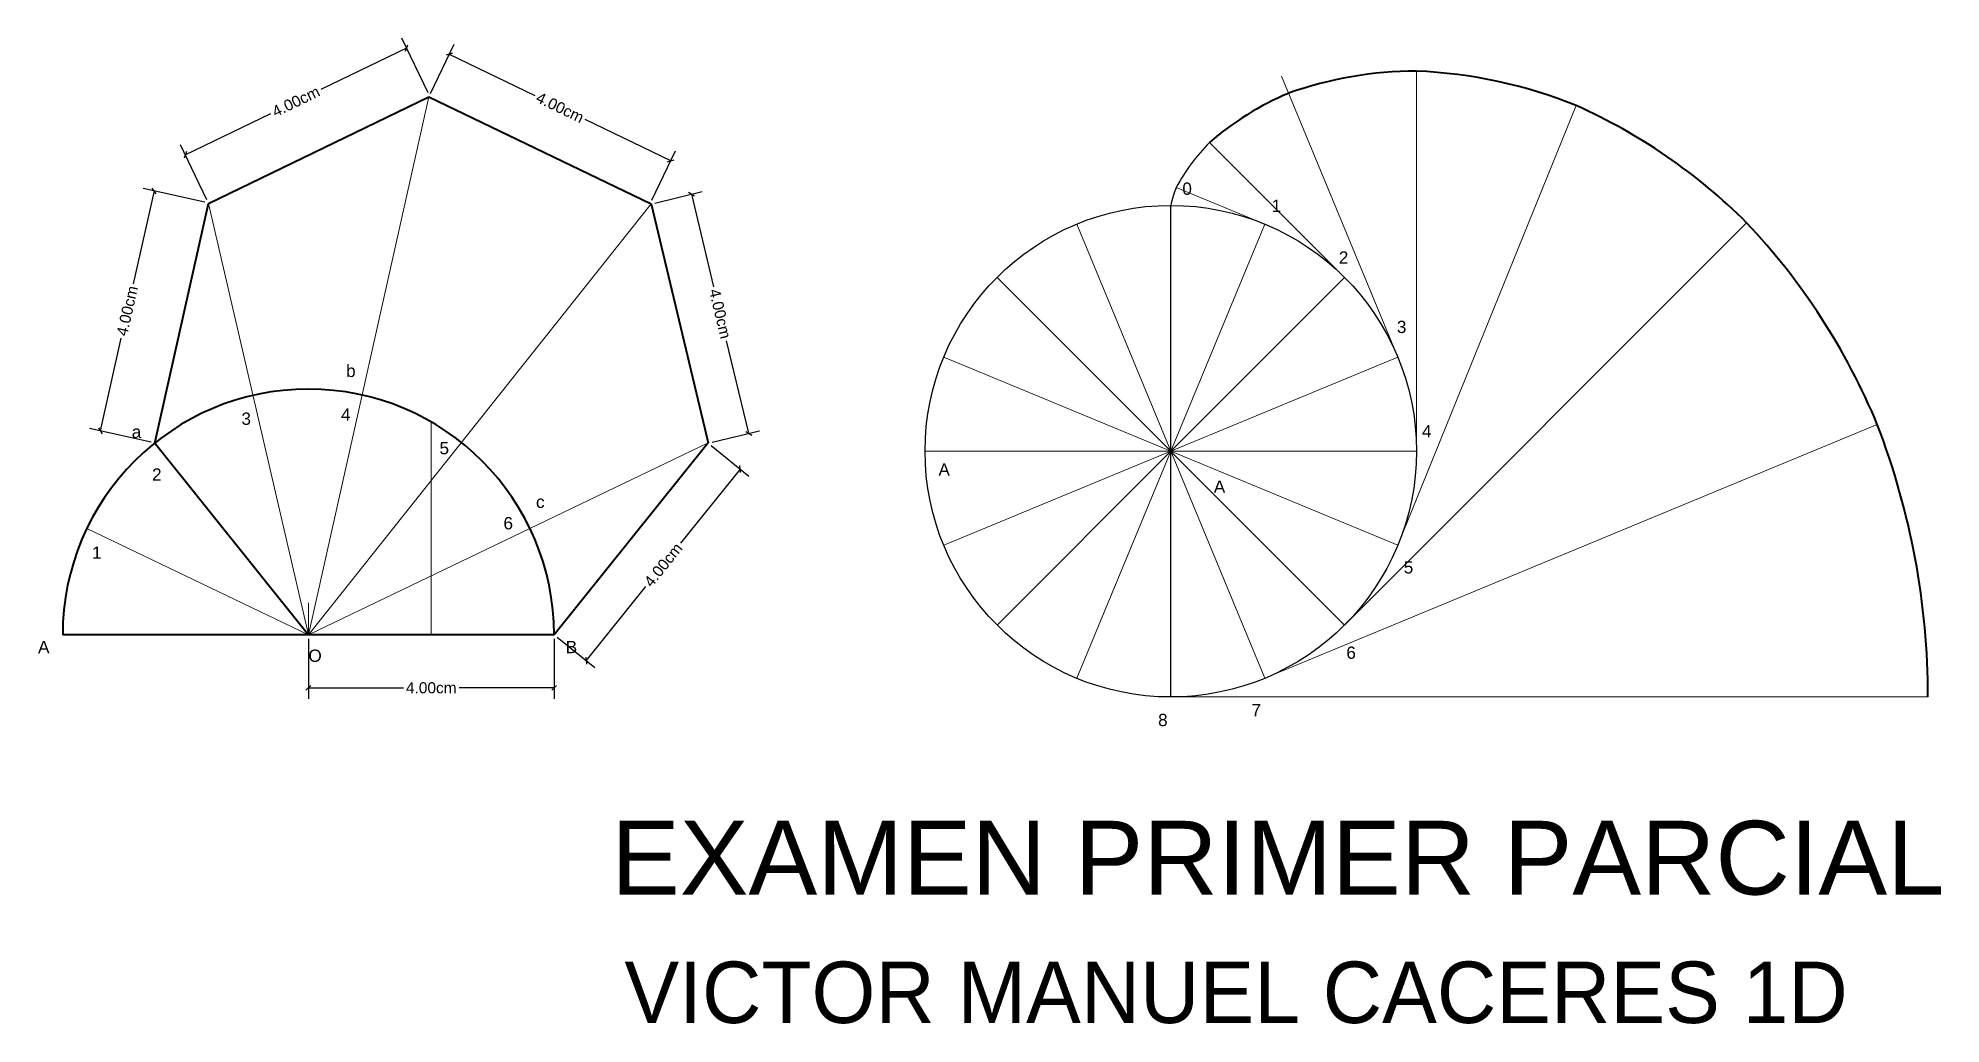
# Model space of a CAD drawing. Header units: centimetres. Extents: x 634.4 to 665.4, y -334.1 to -318.
import ezdxf

# ---------------------------------------------------------------- set-up
doc = ezdxf.new("R2010")
doc.units = ezdxf.units.CM
doc.header["$LTSCALE"] = 0.508
doc.linetypes.add('STYLE_05', pattern=[0.20828, 0.069425, -0.138855])
doc.layers.add('COTAS', color=50, linetype='Continuous', lineweight=5)
doc.layers.get('0').off()
doc.layers.get('0').freeze()
doc.styles.get("Standard").update_dxf_attribs({"font": 'arial.ttf'})
doc.dimstyles.get("Standard").update_dxf_attribs({"dimtxt": 0.18, "dimasz": 0.08, "dimexe": 0.18, "dimexo": 0.0625, "dimgap": 0.05, "dimtad": 0, "dimzin": 0, "dimdsep": 46, "dimtxsty": 'Standard', "dimblk": 'OBLIQUE', "dimcen": 0.04, "dimadec": 0, "dimazin": 0, "dimtfac": 1, "dimtofl": 0, "dimtmove": 2, "dimatfit": 0, "dimfxl": 1, "dimtolj": 1, "dimtzin": 0, "dimarcsym": 1})

# ---------------------------------------------------------------- blocks, each defined once
blk = doc.blocks.new('_Oblique')
at = {"color": 0, "linetype": 'ByBlock', "lineweight": -2}
blk.add_line((-0.5, -0.5), (0.5, 0.5), dxfattribs=at)
blk = doc.blocks.new('*D10')
at = {"layer": 'COTAS', "color": 0, "linetype": 'Continuous', "lineweight": -2, "transparency": 16777216}
for p, q in [((644.442, -320.733), (645.215, -320.547)), ((645.04, -320.589), (645.401, -322.094)), ((645.973, -324.479), (645.612, -322.974)), ((645.376, -324.622), (646.148, -324.437))]:
    blk.add_line(p, q, dxfattribs=at)
at = {"layer": 'COTAS', "color": 0, "linetype": 'Continuous', "lineweight": -2, "transparency": 16777216, "xscale": 0.08, "yscale": 0.08, "zscale": 0.08}
for p, rotation in [((645.04, -320.589), 103.4982546387155), ((645.973, -324.479), 283.4982546387155)]:
    blk.add_blockref('_Oblique', p, dxfattribs=dict(at, rotation=rotation))
at = {"layer": 'COTAS', "color": 0, "linetype": 'Continuous', "lineweight": 5, "transparency": 16777216, "insert": (645.507, -322.534), "char_height": 0.18, "attachment_point": 5, "rotation": 283.4983}
blk.add_mtext('\\A1;4.00cm', dxfattribs=at)
blk = doc.blocks.new('*D11')
at = {"layer": 'COTAS', "color": 0, "linetype": 'Continuous', "lineweight": -2, "transparency": 16777216}
for p, q in [((638.805, -327.823), (638.805, -328.802)), ((642.805, -327.823), (642.805, -328.802)), ((638.805, -328.622), (640.352, -328.622)), ((642.805, -328.622), (641.258, -328.622))]:
    blk.add_line(p, q, dxfattribs=at)
at = {"layer": 'COTAS', "color": 0, "linetype": 'Continuous', "lineweight": -2, "transparency": 16777216, "xscale": 0.08, "yscale": 0.08, "zscale": 0.08, "rotation": 180}
blk.add_blockref('_Oblique', (638.805, -328.622), dxfattribs=at)
at = {"layer": 'COTAS', "color": 0, "linetype": 'Continuous', "lineweight": -2, "transparency": 16777216, "xscale": 0.08, "yscale": 0.08, "zscale": 0.08}
blk.add_blockref('_Oblique', (642.805, -328.622), dxfattribs=at)
at = {"layer": 'COTAS', "color": 0, "linetype": 'Continuous', "lineweight": 5, "transparency": 16777216, "insert": (640.805, -328.622), "char_height": 0.18, "attachment_point": 5}
blk.add_mtext('\\A1;4.00cm', dxfattribs=at)
blk = doc.blocks.new('*D12')
at = {"layer": 'COTAS', "color": 0, "linetype": 'Continuous', "lineweight": -2, "transparency": 16777216}
for p, q in [((636.294, -320.536), (635.955, -322.046)), ((637.119, -320.721), (636.118, -320.497)), ((635.419, -324.439), (635.757, -322.929)), ((636.244, -324.624), (635.243, -324.4))]:
    blk.add_line(p, q, dxfattribs=at)
at = {"layer": 'COTAS', "color": 0, "linetype": 'Continuous', "lineweight": -2, "transparency": 16777216, "xscale": 0.08, "yscale": 0.08, "zscale": 0.08}
for p, rotation in [((636.294, -320.536), 77.36070846495983), ((635.419, -324.439), 257.3607084649598)]:
    blk.add_blockref('_Oblique', p, dxfattribs=dict(at, rotation=rotation))
at = {"layer": 'COTAS', "color": 0, "linetype": 'Continuous', "lineweight": 5, "transparency": 16777216, "insert": (635.856, -322.487), "char_height": 0.18, "attachment_point": 5, "rotation": 77.3607}
blk.add_mtext('\\A1;4.00cm', dxfattribs=at)
blk = doc.blocks.new('*D13')
at = {"layer": 'COTAS', "color": 0, "linetype": 'Continuous', "lineweight": -2, "transparency": 16777216}
for p, q in [((645.359, -324.681), (645.974, -325.175)), ((645.833, -325.062), (644.864, -326.269)), ((643.328, -328.18), (644.297, -326.974)), ((642.854, -327.799), (643.468, -328.293))]:
    blk.add_line(p, q, dxfattribs=at)
at = {"layer": 'COTAS', "color": 0, "linetype": 'Continuous', "lineweight": -2, "transparency": 16777216, "xscale": 0.08, "yscale": 0.08, "zscale": 0.08}
for p, rotation in [((645.833, -325.062), 51.21527882437123), ((643.328, -328.18), 231.2152788243712)]:
    blk.add_blockref('_Oblique', p, dxfattribs=dict(at, rotation=rotation))
at = {"layer": 'COTAS', "color": 0, "linetype": 'Continuous', "lineweight": 5, "transparency": 16777216, "insert": (644.581, -326.621), "char_height": 0.18, "attachment_point": 5, "rotation": 51.2153}
blk.add_mtext('\\A1;4.00cm', dxfattribs=at)
blk = doc.blocks.new('*D14')
at = {"layer": 'COTAS', "color": 0, "linetype": 'Continuous', "lineweight": -2, "transparency": 16777216}
for p, q in [((640.792, -318.948), (641.178, -318.148)), ((641.099, -318.31), (642.493, -318.982)), ((644.703, -320.046), (643.309, -319.375)), ((644.395, -320.685), (644.781, -319.884))]:
    blk.add_line(p, q, dxfattribs=at)
at = {"layer": 'COTAS', "color": 0, "linetype": 'Continuous', "lineweight": -2, "transparency": 16777216, "xscale": 0.08, "yscale": 0.08, "zscale": 0.08}
for p, rotation in [((641.099, -318.31), 154.266072702964), ((644.703, -320.046), 334.266072702964)]:
    blk.add_blockref('_Oblique', p, dxfattribs=dict(at, rotation=rotation))
at = {"layer": 'COTAS', "color": 0, "linetype": 'Continuous', "lineweight": 5, "transparency": 16777216, "insert": (642.901, -319.178), "char_height": 0.18, "attachment_point": 5, "rotation": 334.2661}
blk.add_mtext('\\A1;4.00cm', dxfattribs=at)
blk = doc.blocks.new('*D15')
at = {"layer": 'COTAS', "color": 0, "linetype": 'Continuous', "lineweight": -2, "transparency": 16777216}
for p, q in [((640.755, -318.939), (640.325, -318.048)), ((640.403, -318.21), (639.01, -318.883)), ((636.801, -319.949), (638.194, -319.276)), ((637.153, -320.678), (636.723, -319.787))]:
    blk.add_line(p, q, dxfattribs=at)
at = {"layer": 'COTAS', "color": 0, "linetype": 'Continuous', "lineweight": -2, "transparency": 16777216, "xscale": 0.08, "yscale": 0.08, "zscale": 0.08}
for p, rotation in [((640.403, -318.21), 25.77148421576261), ((636.801, -319.949), 205.7714842157626)]:
    blk.add_blockref('_Oblique', p, dxfattribs=dict(at, rotation=rotation))
at = {"layer": 'COTAS', "color": 0, "linetype": 'Continuous', "lineweight": 5, "transparency": 16777216, "insert": (638.602, -319.08), "char_height": 0.18, "attachment_point": 5, "rotation": 25.7715}
blk.add_mtext('\\A1;4.00cm', dxfattribs=at)

msp = doc.modelspace()

# ---------------------------------------------------------------- linework, layer by layer
at = {"layer": 'COTAS', "color": 177, "linetype": 'Continuous', "lineweight": 5, "true_color": 0x293189}
msp.add_line((656.539, -323.241), (654.644, -318.667), dxfattribs=at)
at = {"layer": 'COTAS', "color": 114, "linetype": 'Continuous', "lineweight": 5, "true_color": 0x139b48}
msp.add_line((656.843, -324.771), (656.843, -318.586), dxfattribs=at)
at = {"layer": 'COTAS', "color": 6, "linetype": 'Continuous', "lineweight": 40}
for p, q in [((637.179, -320.738), (640.765, -319.004)), ((640.765, -319.004), (644.382, -320.747)), ((636.305, -324.638), (637.179, -320.738)), ((644.382, -320.747), (645.315, -324.637)), ((636.295, -324.625), (638.805, -327.76)), ((645.315, -324.637), (642.805, -327.76)), ((642.805, -327.76), (638.805, -327.76))]:
    msp.add_line(p, q, dxfattribs=at)
at = {"layer": 'COTAS', "color": 7, "linetype": 'Continuous', "lineweight": 5, "true_color": 0xffffff}
for p, q in [((640.765, -319.004), (638.805, -327.76)), ((655.672, -321.943), (653.475, -319.746)), ((637.179, -320.738), (638.805, -327.76)), ((644.382, -320.747), (638.805, -327.76)), ((640.805, -324.296), (640.805, -327.76)), ((636.305, -324.638), (636.305, -324.638)), ((638.805, -327.76), (636.305, -324.638)), ((645.315, -324.637), (638.805, -327.76)), ((635.199, -326.028), (638.805, -327.76)), ((638.805, -327.76), (638.805, -327.24)), ((637.341, -327.76), (640.805, -327.76))]:
    msp.add_line(p, q, dxfattribs=at)
at = {"layer": 'COTAS', "color": 6, "linetype": 'Continuous', "lineweight": 5}
for p, q in [((656.539, -326.302), (659.442, -319.146)), ((654.374, -321.076), (651.313, -328.467)), ((649.148, -323.241), (656.539, -326.302))]:
    msp.add_line(p, q, dxfattribs=at)
at = {"layer": 'COTAS', "color": 40, "linetype": 'Continuous', "lineweight": 5, "true_color": 0xf8d731}
msp.add_line((655.672, -321.943), (653.475, -319.746), dxfattribs=at)
at = {"layer": 'COTAS', "color": 6, "linetype": 'Continuous', "lineweight": 20}
msp.add_line((654.374, -321.076), (652.932, -320.479), dxfattribs=at)
at = {"layer": 'COTAS', "color": 4, "linetype": 'Continuous', "lineweight": 25}
msp.add_line((652.843, -328.771), (652.843, -320.771), dxfattribs=at)
at = {"layer": 'COTAS', "color": 1, "linetype": 'Continuous', "lineweight": 5}
for p, q in [((651.313, -321.076), (654.374, -328.467)), ((654.374, -328.467), (664.344, -324.337))]:
    msp.add_line(p, q, dxfattribs=at)
at = {"layer": 'COTAS', "color": 30, "linetype": 'Continuous', "lineweight": 5, "true_color": 0xf26722}
msp.add_line((655.672, -327.6), (662.217, -321.055), dxfattribs=at)
at = {"layer": 'COTAS', "color": 32, "linetype": 'Continuous', "lineweight": 20, "true_color": 0xcd6928}
msp.add_line((650.015, -321.943), (655.672, -327.6), dxfattribs=at)
at = {"layer": 'COTAS', "color": 52, "linetype": 'Continuous', "lineweight": 25, "true_color": 0xc8c92d}
for p, q in [((655.672, -321.943), (652.843, -324.771)), ((652.843, -324.771), (650.015, -327.6))]:
    msp.add_line(p, q, dxfattribs=at)
at = {"layer": 'COTAS', "color": 5, "linetype": 'Continuous', "lineweight": 5}
msp.add_line((656.539, -323.241), (649.148, -326.302), dxfattribs=at)
at = {"layer": 'COTAS', "color": 3, "linetype": 'Continuous', "lineweight": 5}
for p, q in [((656.843, -324.771), (648.843, -324.771)), ((652.843, -324.771), (656.843, -324.771))]:
    msp.add_line(p, q, dxfattribs=at)
at = {"layer": 'COTAS', "color": 4, "linetype": 'Continuous', "lineweight": 40}
msp.add_line((642.805, -327.76), (634.805, -327.76), dxfattribs=at)
at = {"layer": 'COTAS', "color": 7, "linetype": 'STYLE_05', "lineweight": 5, "true_color": 0xffffff}
msp.add_line((638.805, -327.76), (642.805, -327.76), dxfattribs=at)
at = {"layer": 'COTAS', "color": 4, "linetype": 'Continuous', "lineweight": 5}
msp.add_line((652.843, -328.771), (665.169, -328.771), dxfattribs=at)
at = {"layer": 'COTAS', "color": 2, "linetype": 'Continuous', "lineweight": 30, "true_color": 0xf1eb1f}
msp.add_circle((652.843, -324.771), 4, dxfattribs=at)
at = {"layer": 'COTAS', "color": 114, "linetype": 'Continuous', "lineweight": 40, "true_color": 0x139b48}
msp.add_arc((656.843, -324.771), 6.185, 90, 109.6784, dxfattribs=at)
at = {"layer": 'COTAS', "color": 6, "linetype": 'Continuous', "lineweight": 40}
msp.add_arc((656.539, -326.302), 7.722, 67.9191, 87.7402, dxfattribs=at)
at = {"layer": 'COTAS', "color": 177, "linetype": 'Continuous', "lineweight": 40, "true_color": 0x293189}
msp.add_arc((656.539, -323.241), 4.647, 112.5, 131.2433, dxfattribs=at)
at = {"layer": 'COTAS', "color": 30, "linetype": 'Continuous', "lineweight": 40, "true_color": 0xf26722}
msp.add_arc((655.672, -327.6), 9.256, 45, 65.9646, dxfattribs=at)
at = {"layer": 'COTAS', "color": 40, "linetype": 'Continuous', "lineweight": 30, "true_color": 0xf8d731}
msp.add_arc((655.672, -321.943), 3.106, 135, 151.875, dxfattribs=at)
at = {"layer": 'COTAS', "color": 6, "linetype": 'Continuous', "lineweight": 30}
msp.add_arc((654.374, -321.076), 1.561, 157.5, 168.75, dxfattribs=at)
at = {"layer": 'COTAS', "color": 1, "linetype": 'Continuous', "lineweight": 40}
msp.add_arc((654.374, -328.467), 10.791, 22.5, 43.3831, dxfattribs=at)
at = {"layer": 'COTAS', "color": 4, "linetype": 'Continuous', "lineweight": 40}
for centre, radius, end in [((638.805, -327.76), 4, 180), ((652.843, -328.771), 12.325, 21.0845)]:
    msp.add_arc(centre, radius, 0, end, dxfattribs=at)

# ---------------------------------------------------------------- texts
at = {"layer": 'COTAS', "color": 7, "linetype": 'STYLE_05', "lineweight": 5, "true_color": 0xffffff, "char_height": 0.2, "attachment_point": 1}
for s, insert in [('0', (653.031, -320.399)), ('1', (654.483, -320.679)), ('2 ', (655.578, -321.519)), ('3', (656.523, -322.648)), ('b', (639.418, -323.364)), ('3', (637.715, -324.142)), ('a', (635.929, -324.355)), ('4', (656.932, -324.346)), ('A', (649.061, -324.97)), ('c', (642.51, -325.495)), ('A', (653.543, -325.248)), ('5', (656.635, -326.561)), ('A', (634.404, -327.858)), ('O', (638.805, -327.999)), ('B', (642.994, -327.858)), ('6', (655.7, -327.95)), ('7', (654.157, -328.884)), ('8', (652.636, -329.045))]:
    msp.add_mtext_dynamic_manual_height_columns(s, width=0.93683, gutter_width=1, heights=[0], dxfattribs=dict(at, insert=insert))
at = {"layer": 'COTAS', "color": 30, "linetype": 'STYLE_05', "lineweight": 5, "true_color": 0xf26722, "insert": (639.335, -324.076), "char_height": 0.2, "attachment_point": 1}
msp.add_mtext_dynamic_manual_height_columns('4', width=0.93683, gutter_width=1, heights=[0], dxfattribs=at)
at = {"layer": 'COTAS', "color": 215, "linetype": 'STYLE_05', "lineweight": 5, "true_color": 0xa953a0, "insert": (640.939, -324.621), "char_height": 0.2, "attachment_point": 1}
msp.add_mtext_dynamic_manual_height_columns('5', width=0.93683, gutter_width=1, heights=[0], dxfattribs=at)
at = {"layer": 'COTAS', "color": 146, "linetype": 'STYLE_05', "lineweight": 5, "true_color": 0x105689, "insert": (636.26, -325.051), "char_height": 0.2, "attachment_point": 1}
msp.add_mtext_dynamic_manual_height_columns('2', width=0.93683, gutter_width=1, heights=[0], dxfattribs=at)
at = {"layer": 'COTAS', "color": 114, "linetype": 'STYLE_05', "lineweight": 5, "true_color": 0x139b48, "insert": (641.98, -325.843), "char_height": 0.2, "attachment_point": 1}
msp.add_mtext_dynamic_manual_height_columns('6', width=0.93683, gutter_width=1, heights=[0], dxfattribs=at)
at = {"layer": 'COTAS', "color": 244, "linetype": 'STYLE_05', "lineweight": 5, "true_color": 0x991b1e, "insert": (635.284, -326.322), "char_height": 0.2, "attachment_point": 1}
msp.add_mtext_dynamic_manual_height_columns('1', width=0.93683, gutter_width=1, heights=[0], dxfattribs=at)
at = {"layer": 'COTAS', "color": 7, "linetype": 'Continuous', "lineweight": 5, "true_color": 0xffffff, "attachment_point": 1}
for s, width, insert, char_height in [('EXAMEN PRIMER PARCIAL ', 25.91185, (643.733, -330.786), 1.2), ('{\\fBahnschrift Light|b0|i0|c0|p34;VICTOR MANUEL CACERES 1D }', 21.34099, (643.949, -333.077), 1)]:
    msp.add_mtext_dynamic_manual_height_columns(s, width=width, gutter_width=1, heights=[0], dxfattribs=dict(at, insert=insert, char_height=char_height))

# ---------------------------------------------------------------- dimensions: what is measured, and where the dimension line sits
at = {"layer": 'COTAS', "color": 7, "linetype": 'Continuous', "lineweight": 5, "true_color": 0xffffff}
for p1, p2, distance, picture, middle in [((637.18, -320.735), (640.782, -318.996), 0.872, '*D15', (638.602, -319.08)), ((640.765, -319.004), (644.368, -320.741), 0.771, '*D14', (642.901, -319.178)), ((636.305, -324.638), (637.18, -320.735), 0.908, '*D12', (635.856, -322.487)), ((644.382, -320.747), (645.315, -324.637), 0.677, '*D10', (645.507, -322.534)), ((642.805, -327.76), (645.311, -324.642), -0.671, '*D13', (644.581, -326.621))]:
    dim = msp.add_aligned_dim(p1=p1, p2=p2, distance=distance, dimstyle='Standard', override={"dimpost": 'cm'}, dxfattribs=at)
    dim.commit()
    dim.dimension.update_dxf_attribs({"geometry": picture, "text_midpoint": middle})
dim = msp.add_linear_dim(base=(642.805, -328.622), p1=(638.805, -327.76), p2=(642.805, -327.76), angle=0, dimstyle='Standard', override={"dimpost": 'cm'}, dxfattribs=at)
dim.commit()
dim.dimension.update_dxf_attribs({"geometry": '*D11', "text_midpoint": (640.805, -328.622), "dimtype": 161})

doc.saveas('drawing.dxf')
